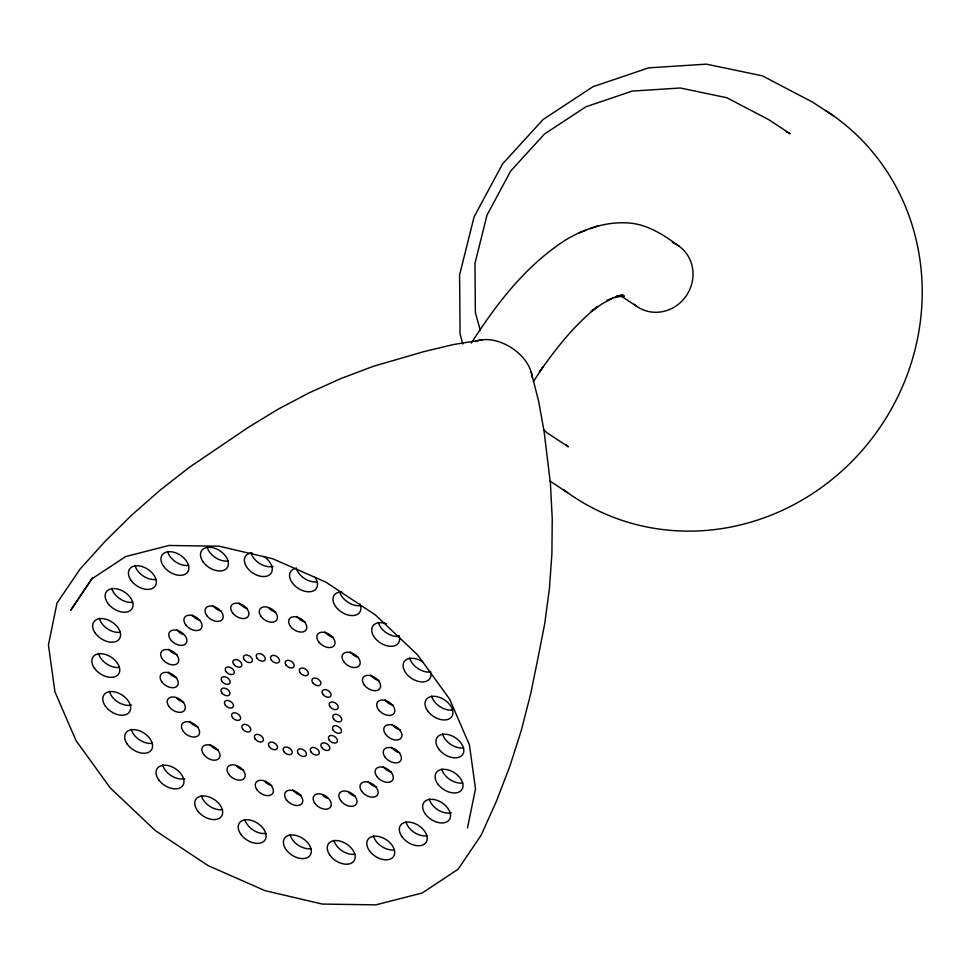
<?xml version="1.0" encoding="UTF-8"?>
<svg xmlns="http://www.w3.org/2000/svg" width="969" height="969" viewBox="0 0 969 969"><rect width="100%" height="100%" fill="white"/><g stroke="black" fill="none" stroke-linecap="round" stroke-linejoin="round"><path stroke-width="1.45" d="M467.506 827.95L475.5 788.778L469.42 744.87L449.677 699.218L417.639 654.923L375.463 615.012L326.032 582.212L272.713 558.75L219.151 546.213L168.981 545.474L125.631 556.581L92.055 578.772L70.531 610.531L92.588 577.5M471.346 343.062C496.709 303.527 526.167 265.034 566.332 239.549C585.337 228.357 607.248 221.198 629.511 223.052C648.406 224.687 664.031 235.261 678.99 246.126M533.313 381.725L543.112 366.742L539.491 372.084C556.23 348.004 574.738 324.7 597.861 306.41L591.211 311.4L602.1 303.83L612.662 298.149M578.42 233.057L586.633 230.028M590.06 228.757L598.43 225.668M606.957 300.257L622.849 294.394M614.491 297.471L624.097 295.678L616.599 296.223M482.55 339.756L453.165 344.601L424.095 351.565L373.453 366.27L340.918 378.552L309.22 392.808L278.43 409.027L248.609 427.172L189.27 467.385L159.74 490.471L131.639 515.169L105.04 541.417L79.979 569.191L56.989 603.118L48.45 644.954L54.942 691.866L76.03 740.631L110.26 787.942L155.306 830.578L208.117 865.62L265.07 890.681L322.289 904.065L375.875 904.852L422.193 892.994L458.058 869.29L481.048 835.363L496.455 801.193L509.876 766.188L521.286 730.42L530.649 693.949L537.916 658.339L544.723 623.697L549.387 588.849L551.894 553.868L552.245 518.803L550.44 483.737L544.069 431.193L538.655 401.336L531.169 372.023M616.611 296.344L624.145 296.453M620.778 295.908L623.527 296.562M786.259 131.711L790.183 133.758L768.635 119.599L726.798 97.724L680.262 87.997L632.188 91.098L585.857 106.808L544.433 134.061L510.711 170.992L487.019 215.094L474.967 263.35L475.367 312.478L480.176 329.969M834.152 116.292L812.591 102.133L762.312 75.824L706.377 64.148L648.588 67.866L592.895 86.75L543.088 119.514L502.56 163.906L474.083 216.911L459.585 274.917L460.069 333.978L462.831 344.043M621.662 296.405L636.476 306.143M549.58 480.818L567.543 492.615M566.259 444.795L568.391 446.83L546.843 432.671L543.621 429.618M825.527 110.442A230.622 217.25 -56.7 0 1 879.392 428.25A230.622 217.25 -56.7 0 1 563.946 489.987M263.883 556.509A15.371 9.944 33.2 0 1 269.491 574.908A15.371 9.944 33.2 0 1 247.579 568.27A15.371 9.944 33.2 0 1 252.085 552.936M273.04 566.405A15.371 9.944 33.2 0 1 251.032 552.681M132.801 602.27A15.371 9.944 33.2 0 1 111.81 588.34M188.628 565.375A15.371 9.944 33.2 0 1 167.637 551.446M475.537 341.56A36.774 23.777 33.2 0 1 511.281 347.665A36.774 23.777 33.2 0 1 532.138 377.765M427.002 835.799A15.371 9.944 33.2 0 1 406.011 821.869M305.15 622.001A9.993 6.456 33.2 0 1 296.829 616.478M451.312 812.773A15.371 9.944 33.2 0 1 429.303 799.05M314.743 577.076A15.371 9.944 33.2 0 1 311.812 591.441A15.371 9.944 33.2 0 1 292.275 582.829A15.371 9.944 33.2 0 1 295.194 568.476M317.214 581.824A15.371 9.944 33.2 0 1 296.223 567.895M156.094 579.45A15.371 9.944 33.2 0 1 135.103 565.521M360.662 605.613A15.371 9.944 33.2 0 1 339.671 591.684M394.468 849.874A15.371 9.944 33.2 0 1 373.489 835.944M275.777 612.105A9.993 6.456 33.2 0 1 269.103 608.447M265.881 833.425A15.371 9.944 33.2 0 1 244.891 819.495M184.716 778.676A15.371 9.944 33.2 0 1 162.707 764.953M222.434 809.636A15.371 9.944 33.2 0 1 201.443 795.706M400.294 729.923A9.993 6.456 33.2 0 1 391.973 724.4M672.377 242.468A36.774 34.642 -56.7 0 1 687.251 294.273A36.774 34.642 -56.7 0 1 634.101 304.278M152.315 743.284A15.371 9.944 33.2 0 1 131.324 729.354M200.426 620.463A9.993 6.456 33.2 0 1 192.092 614.94M359.947 603.941A15.371 9.944 33.2 0 1 352.062 615.581A15.371 9.944 33.2 0 1 333.942 603.554A15.371 9.944 33.2 0 1 341.827 591.914M358.566 657.454A9.993 6.456 33.2 0 1 350.245 651.931M311.073 848.65A15.371 9.944 33.2 0 1 290.082 834.709M354.933 854.258A15.371 9.944 33.2 0 1 333.942 840.329M131.433 705.044A15.371 9.944 33.2 0 1 109.436 691.321M393.196 705.311A9.993 6.456 33.2 0 1 384.875 699.788M120.313 632.26A15.371 9.944 33.2 0 1 99.335 618.331M399.773 752.768A9.993 6.456 33.2 0 1 391.44 747.232M182.911 634.489A9.993 6.456 33.2 0 1 176.952 629.765M247.265 608.459A9.993 6.456 33.2 0 1 238.943 602.936M399.071 635.712A15.371 9.944 33.2 0 1 388.06 646.044A15.371 9.944 33.2 0 1 371.733 630.589A15.371 9.944 33.2 0 1 386.546 623.854M399.398 636.367A15.371 9.944 33.2 0 1 378.407 622.437M119.514 667.387A15.371 9.944 33.2 0 1 98.523 653.457M228.163 560.99A15.371 9.944 33.2 0 1 207.172 547.061M430.939 673.346A15.371 9.944 33.2 0 1 416.198 680.735A15.371 9.944 33.2 0 1 403.479 663.147A15.371 9.944 33.2 0 1 422.641 661.863M376.517 787.082A9.993 6.456 33.2 0 1 368.184 781.559M378.964 680.589A9.993 6.456 33.2 0 1 370.642 675.066M176.649 677.622A9.993 6.456 33.2 0 1 168.315 672.086M452.668 709.998A15.371 9.944 33.2 0 1 431.677 696.069M463.582 747.862A15.371 9.944 33.2 0 1 442.603 733.933M177.17 654.79A9.993 6.456 33.2 0 1 168.848 649.254M430.781 671.965A15.371 9.944 33.2 0 1 409.79 658.036M462.782 782.988A15.371 9.944 33.2 0 1 441.791 769.059M218.364 750.091A9.993 6.456 33.2 0 1 210.043 744.567M243.546 770.076A9.993 6.456 33.2 0 1 236.86 766.418M327.292 798.286A9.993 6.456 33.2 0 1 322.992 795.428M333.397 637.469A9.993 6.456 33.2 0 1 325.063 631.945M391.658 772.257A9.993 6.456 33.2 0 1 383.336 766.733M183.735 702.234A9.993 6.456 33.2 0 1 177.061 698.576M197.967 726.956A9.993 6.456 33.2 0 1 189.645 721.433M355.369 796.227A9.993 6.456 33.2 0 1 348.695 792.569M221.562 611.318A9.993 6.456 33.2 0 1 213.241 605.782M271.78 785.544A9.993 6.456 33.2 0 1 265.106 781.886M301.153 795.44A9.993 6.456 33.2 0 1 292.832 789.905M95.374 633.266A15.371 9.944 33.2 0 0 119.417 638.886A15.371 9.944 33.2 0 0 105.027 619.009A15.371 9.944 33.2 0 0 95.374 633.266M163.676 566.393A15.371 9.944 33.2 0 0 187.72 572.013A15.371 9.944 33.2 0 0 173.33 552.136A15.371 9.944 33.2 0 0 163.676 566.393M183.226 731.244A9.993 6.456 33.2 0 0 198.851 734.902A9.993 6.456 33.2 0 0 189.5 721.978A9.993 6.456 33.2 0 0 183.226 731.244M107.85 603.275A15.371 9.944 33.2 0 0 131.893 608.895A15.371 9.944 33.2 0 0 117.503 589.019A15.371 9.944 33.2 0 0 107.85 603.275M185.685 624.751A9.993 6.456 33.2 0 0 201.31 628.409A9.993 6.456 33.2 0 0 191.959 615.485A9.993 6.456 33.2 0 0 185.685 624.751M168.994 706.522A9.993 6.456 33.2 0 0 184.619 710.18A9.993 6.456 33.2 0 0 175.268 697.256A9.993 6.456 33.2 0 0 168.994 706.522M361.764 791.37A9.993 6.456 33.2 0 0 377.401 795.028A9.993 6.456 33.2 0 0 368.05 782.104A9.993 6.456 33.2 0 0 361.764 791.37M203.211 562.008A15.371 9.944 33.2 0 0 227.255 567.628A15.371 9.944 33.2 0 0 212.877 547.751A15.371 9.944 33.2 0 0 203.211 562.008M269.37 746.845A5.002 3.234 33.2 0 0 277.182 748.662A5.002 3.234 33.2 0 0 272.507 742.206A5.002 3.234 33.2 0 0 269.37 746.845M330.078 706.728A5.002 3.234 33.2 0 0 337.89 708.557A5.002 3.234 33.2 0 0 333.215 702.089A5.002 3.234 33.2 0 0 330.078 706.728M161.896 681.91A9.993 6.456 33.2 0 0 177.533 685.567A9.993 6.456 33.2 0 0 168.182 672.643A9.993 6.456 33.2 0 0 161.896 681.91M340.628 800.527A9.993 6.456 33.2 0 0 356.253 804.173A9.993 6.456 33.2 0 0 346.902 791.261A9.993 6.456 33.2 0 0 340.628 800.527M318.644 641.757A9.993 6.456 33.2 0 0 334.281 645.415A9.993 6.456 33.2 0 0 324.93 632.491A9.993 6.456 33.2 0 0 318.644 641.757M314.925 803.374A9.993 6.456 33.2 0 0 330.55 807.032A9.993 6.456 33.2 0 0 321.199 794.108A9.993 6.456 33.2 0 0 314.925 803.374M329.303 740.195A5.002 3.234 33.2 0 0 337.115 742.024A5.002 3.234 33.2 0 0 332.44 735.568A5.002 3.234 33.2 0 0 329.303 740.195M232.524 612.759A9.993 6.456 33.2 0 0 248.149 616.405A9.993 6.456 33.2 0 0 238.81 603.493A9.993 6.456 33.2 0 0 232.524 612.759M321.732 747.608A5.002 3.234 33.2 0 0 329.545 749.437A5.002 3.234 33.2 0 0 324.869 742.981A5.002 3.234 33.2 0 0 321.732 747.608M402.05 836.804A15.371 9.944 33.2 0 0 426.094 842.424A15.371 9.944 33.2 0 0 411.716 822.548A15.371 9.944 33.2 0 0 402.05 836.804M364.223 684.889A9.993 6.456 33.2 0 0 379.848 688.535A9.993 6.456 33.2 0 0 370.497 675.623A9.993 6.456 33.2 0 0 364.223 684.889M425.355 813.996A15.371 9.944 33.2 0 0 449.398 819.617A15.371 9.944 33.2 0 0 435.008 799.74A15.371 9.944 33.2 0 0 425.355 813.996M257.039 789.832A9.993 6.456 33.2 0 0 272.664 793.49A9.993 6.456 33.2 0 0 263.314 780.566A9.993 6.456 33.2 0 0 257.039 789.832M131.142 580.467A15.371 9.944 33.2 0 0 155.185 586.088A15.371 9.944 33.2 0 0 140.808 566.211A15.371 9.944 33.2 0 0 131.142 580.467M228.805 774.364A9.993 6.456 33.2 0 0 244.43 778.022A9.993 6.456 33.2 0 0 235.079 765.098A9.993 6.456 33.2 0 0 228.805 774.364M203.623 754.379A9.993 6.456 33.2 0 0 219.248 758.037A9.993 6.456 33.2 0 0 209.898 745.113A9.993 6.456 33.2 0 0 203.623 754.379M290.409 626.289A9.993 6.456 33.2 0 0 306.034 629.947A9.993 6.456 33.2 0 0 296.684 617.023A9.993 6.456 33.2 0 0 290.409 626.289M376.917 776.544A9.993 6.456 33.2 0 0 392.542 780.202A9.993 6.456 33.2 0 0 383.191 767.278A9.993 6.456 33.2 0 0 376.917 776.544M298.307 753.603A5.002 3.234 33.2 0 0 306.119 755.432A5.002 3.234 33.2 0 0 301.444 748.976A5.002 3.234 33.2 0 0 298.307 753.603M385.553 734.223A9.993 6.456 33.2 0 0 401.178 737.869A9.993 6.456 33.2 0 0 391.827 724.957A9.993 6.456 33.2 0 0 385.553 734.223M286.412 799.728A9.993 6.456 33.2 0 0 302.037 803.386A9.993 6.456 33.2 0 0 292.686 790.462A9.993 6.456 33.2 0 0 286.412 799.728M162.429 659.077A9.993 6.456 33.2 0 0 178.054 662.735A9.993 6.456 33.2 0 0 168.703 649.811A9.993 6.456 33.2 0 0 162.429 659.077M261.036 616.405A9.993 6.456 33.2 0 0 276.662 620.051A9.993 6.456 33.2 0 0 267.311 607.139A9.993 6.456 33.2 0 0 261.036 616.405M127.375 744.301A15.371 9.944 33.2 0 0 151.418 749.921A15.371 9.944 33.2 0 0 137.029 730.045A15.371 9.944 33.2 0 0 127.375 744.301M369.528 850.879A15.371 9.944 33.2 0 0 393.571 856.499A15.371 9.944 33.2 0 0 379.182 836.622A15.371 9.944 33.2 0 0 369.528 850.879M197.482 810.641A15.371 9.944 33.2 0 0 221.526 816.261A15.371 9.944 33.2 0 0 207.148 796.385A15.371 9.944 33.2 0 0 197.482 810.641M222.058 681.461A5.002 3.234 33.2 0 0 229.871 683.29A5.002 3.234 33.2 0 0 225.196 676.822A5.002 3.234 33.2 0 0 222.058 681.461M240.93 834.43A15.371 9.944 33.2 0 0 264.973 840.062A15.371 9.944 33.2 0 0 250.583 820.174A15.371 9.944 33.2 0 0 240.93 834.43M232.463 717.544A5.002 3.234 33.2 0 0 240.276 719.373A5.002 3.234 33.2 0 0 235.6 712.905A5.002 3.234 33.2 0 0 232.463 717.544M226.116 671.711A5.002 3.234 33.2 0 0 233.929 673.54A5.002 3.234 33.2 0 0 229.253 667.084A5.002 3.234 33.2 0 0 226.116 671.711M343.825 661.742A9.993 6.456 33.2 0 0 359.451 665.4A9.993 6.456 33.2 0 0 350.1 652.476A9.993 6.456 33.2 0 0 343.825 661.742M286.121 849.656A15.371 9.944 33.2 0 0 310.165 855.276A15.371 9.944 33.2 0 0 295.775 835.399A15.371 9.944 33.2 0 0 286.121 849.656M322.956 694.361A5.002 3.234 33.2 0 0 330.768 696.19A5.002 3.234 33.2 0 0 326.093 689.734A5.002 3.234 33.2 0 0 322.956 694.361M378.455 709.599A9.993 6.456 33.2 0 0 394.08 713.257A9.993 6.456 33.2 0 0 384.729 700.333A9.993 6.456 33.2 0 0 378.455 709.599M286.049 665.073A5.002 3.234 33.2 0 0 293.861 666.902A5.002 3.234 33.2 0 0 289.186 660.434A5.002 3.234 33.2 0 0 286.049 665.073M284.05 751.787A5.002 3.234 33.2 0 0 291.863 753.616A5.002 3.234 33.2 0 0 287.187 747.147A5.002 3.234 33.2 0 0 284.05 751.787M242.662 729.112A5.002 3.234 33.2 0 0 250.474 730.941A5.002 3.234 33.2 0 0 245.799 724.485A5.002 3.234 33.2 0 0 242.662 729.112M312.757 682.794A5.002 3.234 33.2 0 0 320.569 684.623A5.002 3.234 33.2 0 0 315.894 678.167A5.002 3.234 33.2 0 0 312.757 682.794M385.02 757.055A9.993 6.456 33.2 0 0 400.657 760.713A9.993 6.456 33.2 0 0 391.306 747.789A9.993 6.456 33.2 0 0 385.02 757.055M271.368 660.119A5.002 3.234 33.2 0 0 279.181 661.948A5.002 3.234 33.2 0 0 274.506 655.492A5.002 3.234 33.2 0 0 271.368 660.119M233.686 664.298A5.002 3.234 33.2 0 0 241.499 666.127A5.002 3.234 33.2 0 0 236.824 659.671A5.002 3.234 33.2 0 0 233.686 664.298M311.158 752.186A5.002 3.234 33.2 0 0 318.971 754.015A5.002 3.234 33.2 0 0 314.295 747.547A5.002 3.234 33.2 0 0 311.158 752.186M170.532 639.576A9.993 6.456 33.2 0 0 186.169 643.234A9.993 6.456 33.2 0 0 176.818 630.31A9.993 6.456 33.2 0 0 170.532 639.576M206.821 615.606A9.993 6.456 33.2 0 0 222.446 619.264A9.993 6.456 33.2 0 0 213.107 606.34A9.993 6.456 33.2 0 0 206.821 615.606M221.792 692.871A5.002 3.234 33.2 0 0 229.617 694.7A5.002 3.234 33.2 0 0 224.941 688.244A5.002 3.234 33.2 0 0 221.792 692.871M158.759 779.9A15.371 9.944 33.2 0 0 182.802 785.52A15.371 9.944 33.2 0 0 168.412 765.643A15.371 9.944 33.2 0 0 158.759 779.9M105.476 706.268A15.371 9.944 33.2 0 0 129.519 711.888A15.371 9.944 33.2 0 0 115.129 692.011A15.371 9.944 33.2 0 0 105.476 706.268M333.36 730.444A5.002 3.234 33.2 0 0 341.173 732.273A5.002 3.234 33.2 0 0 336.497 725.817A5.002 3.234 33.2 0 0 333.36 730.444M225.341 705.19A5.002 3.234 33.2 0 0 233.154 707.007A5.002 3.234 33.2 0 0 228.478 700.551A5.002 3.234 33.2 0 0 225.341 705.19M329.981 855.264A15.371 9.944 33.2 0 0 354.024 860.884A15.371 9.944 33.2 0 0 339.647 841.007A15.371 9.944 33.2 0 0 329.981 855.264M244.261 659.719A5.002 3.234 33.2 0 0 252.073 661.548A5.002 3.234 33.2 0 0 247.398 655.092A5.002 3.234 33.2 0 0 244.261 659.719M300.172 672.801A5.002 3.234 33.2 0 0 307.985 674.63A5.002 3.234 33.2 0 0 303.309 668.174A5.002 3.234 33.2 0 0 300.172 672.801M333.627 719.034A5.002 3.234 33.2 0 0 341.439 720.863A5.002 3.234 33.2 0 0 336.764 714.395A5.002 3.234 33.2 0 0 333.627 719.034M257.112 658.302A5.002 3.234 33.2 0 0 264.925 660.131A5.002 3.234 33.2 0 0 260.249 653.663A5.002 3.234 33.2 0 0 257.112 658.302M255.247 739.105A5.002 3.234 33.2 0 0 263.059 740.934A5.002 3.234 33.2 0 0 258.384 734.478A5.002 3.234 33.2 0 0 255.247 739.105M94.562 668.392A15.371 9.944 33.2 0 0 118.606 674.024A15.371 9.944 33.2 0 0 104.216 654.136A15.371 9.944 33.2 0 0 94.562 668.392M438.642 748.88A15.371 9.944 33.2 0 0 462.685 754.5A15.371 9.944 33.2 0 0 448.296 734.623A15.371 9.944 33.2 0 0 438.642 748.88M437.831 784.006A15.371 9.944 33.2 0 0 461.874 789.626A15.371 9.944 33.2 0 0 447.484 769.749A15.371 9.944 33.2 0 0 437.831 784.006M427.729 711.004A15.371 9.944 33.2 0 0 451.772 716.624A15.371 9.944 33.2 0 0 437.382 696.747A15.371 9.944 33.2 0 0 427.729 711.004"/></g></svg>
